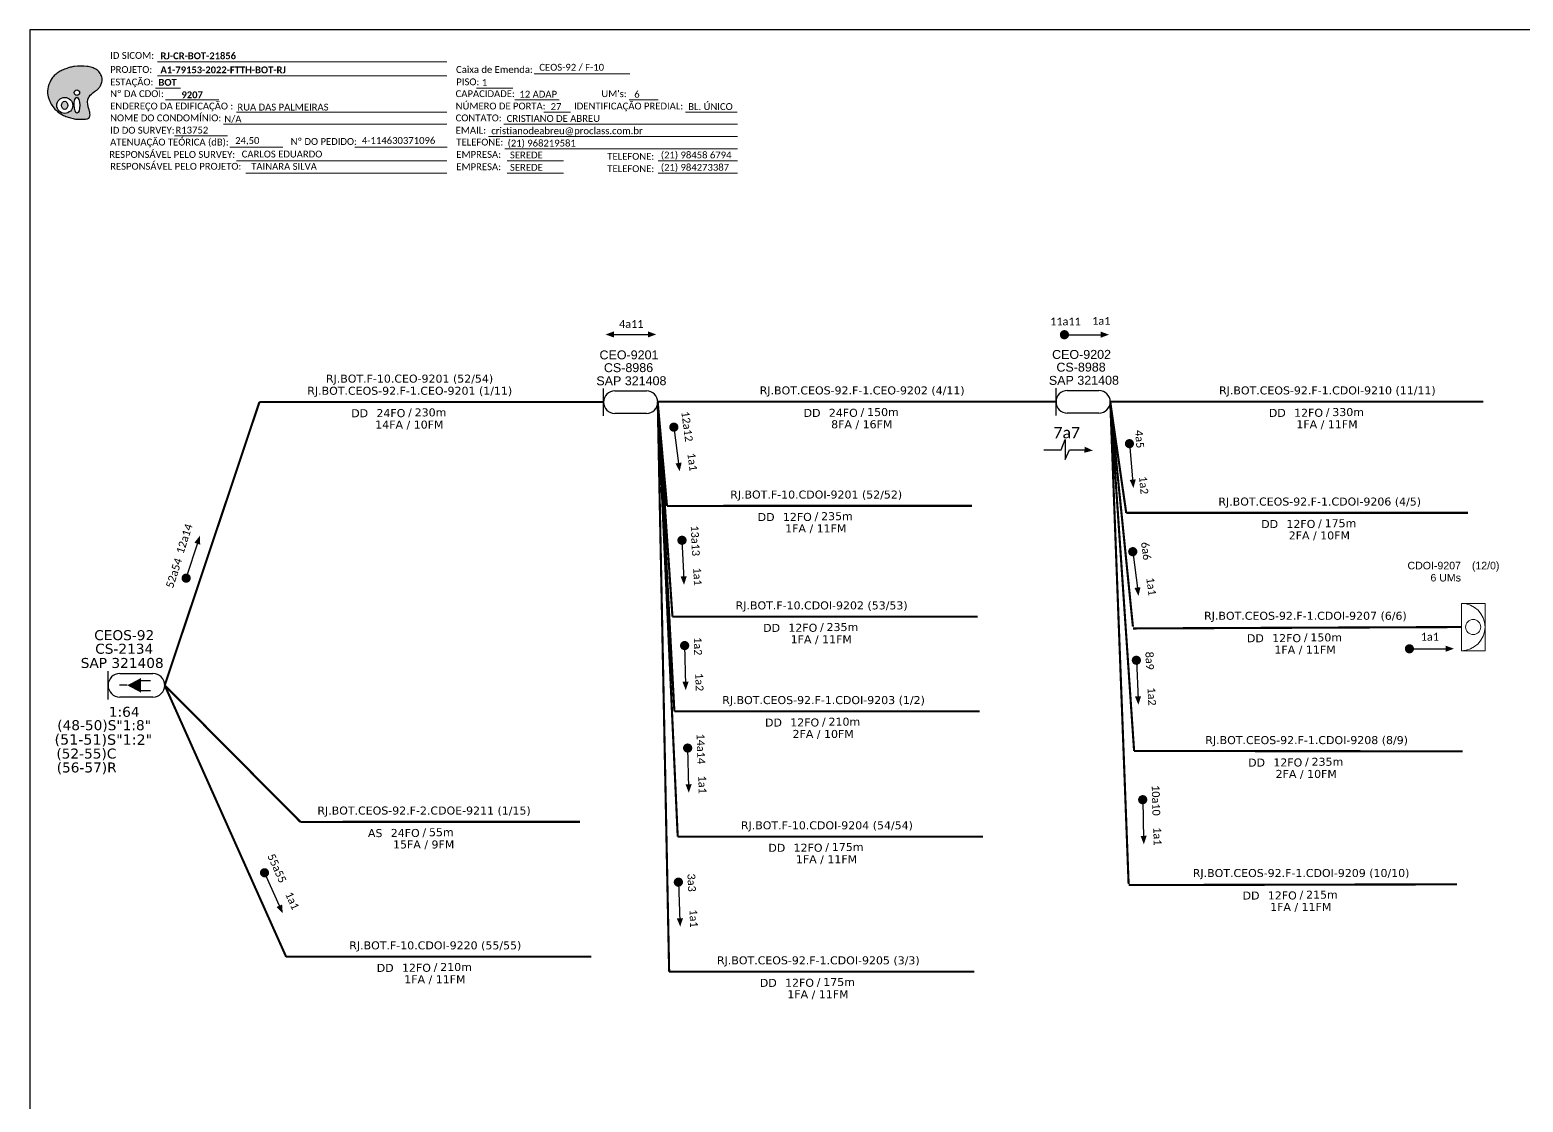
# Model space of a CAD drawing. Extents: x -89 to 749, y 705 to 1299.
# Drawn here: x -89.3 to 302.5, y 1017.7 to 1299 of the extents above; entities that cross this region are included whole.
import ezdxf
from ezdxf.enums import TextEntityAlignment as Align

# ---------------------------------------------------------------- set-up
doc = ezdxf.new("R2010")
doc.units = 0
for name, color, linetype, lineweight in [("20.0-LEGENDA DOS CDO'S", 1, 'Continuous', 0), ('20.1-CDO_INTERIOR', 1, 'Continuous', 0), ('20.2-CDO_POSTE', 1, 'Continuous', 5), ('40.1-ETIQUETAS', 1, 'Continuous', 20)]:
    doc.layers.add(name, color=color, linetype=linetype, lineweight=lineweight)
for name, color, linetype in [('20.4-CEOS', 1, 'Continuous'), ('CAP a instalar', 1, 'Continuous'), ('SETA', 7, 'Continuous'), ('UNIFILAR', 7, 'Continuous')]:
    doc.layers.add(name, color=color, linetype=linetype)
doc.styles.add('ARIAL', font='arial.ttf')
doc.styles.add('siredit', font='verdana.ttf')
doc.styles.get("Standard").update_dxf_attribs({"font": 'arial.ttf'})
doc.styles.add('WMF-Calibri0', font='calibri.ttf')
doc.styles.add('WMF-Calibri1', font='calibrib.ttf')
doc.linetypes.add('FENCELINE1', pattern='A,0.25,-0.1,[133,ltypeshp.shx,S=0.1,R=0,X=-0.1,Y=0],-0.1,1', length=1.45)

# ---------------------------------------------------------------- blocks, each defined once
blk = doc.blocks.new('OI')
h = blk.add_hatch(color=40)
edge = h.paths.add_edge_path()
edge.add_spline(control_points=[(4.35, -0.67), (3.92, -0.99), (3.26, -1.5), (2.81, -2.59), (2.9, -3.5), (3.06, -4.27), (3.31, -4.85), (3.37, -5.39), (3.4, -5.88), (3.2, -6.4), (2.54, -6.61), (1.65, -6.63), (0.55, -6.67), (-0.56, -6.42), (-1.61, -6.14), (-2.77, -5.61), (-3.92, -4.77), (-4.89, -3.7), (-5.34, -2.65), (-5.6, -1.94), (-5.85, -0.96), (-5.71, 0.47), (-5.1, 2.02), (-4.14, 3.02), (-3.3, 3.61), (-2.37, 4.16), (-1.36, 4.44), (-0.56, 4.7), (0.79, 4.85), (2.24, 4.97), (3.79, 4.57), (4.67, 4.21), (5.44, 3.65), (5.76, 2.99), (6.03, 2.21), (6.01, 1.46), (5.72, 0.64), (5.31, 0.08), (4.88, -0.38), (4.51, -0.55), (4.35, -0.67)], knot_values=[0, 0, 0, 0, 1.60434, 2.417191, 3.427595, 4.282808, 4.776746, 5.304182, 5.888771, 6.258406, 6.858137, 7.79129, 8.986195, 10.124242, 11.187857, 12.242908, 13.953784, 15.414161, 16.515391, 17.349188, 17.675853, 19.552021, 21.515531, 22.568638, 23.63245, 24.621084, 25.782718, 26.745347, 27.142653, 29.870543, 31.004649, 31.921532, 32.709589, 33.801391, 34.042471, 35.192333, 35.971461, 36.628871, 37.254359, 37.836911, 37.836911, 37.836911, 37.836911], degree=3, periodic=0)
h.paths.add_polyline_path([(1.13, -0.87, -1), (-0.04, -0.87, -1)], flags=16)
edge = h.paths.add_edge_path(flags=16)
edge.add_ellipse((0.56, -3.59), major_axis=(-0.02, 1.71), ratio=0.361305, start_angle=0, end_angle=360)
h.paths.add_polyline_path([(-0.36, -3.62, -1), (-3.8, -3.62, -1)], flags=16)
edge = h.paths.add_edge_path(flags=0)
edge.add_ellipse((-2.08, -3.62), major_axis=(0, 0.885), ratio=0.758294, start_angle=0, end_angle=360)
at = {"color": 40}
for centre, radius in [((-2.08, -3.62), 1.72), ((0.54, -0.87), 0.587)]:
    blk.add_circle(centre, radius, dxfattribs=at)
blk.add_ellipse((-2.08, -3.62), major_axis=(0, 0.885), ratio=0.758294, start_param=-3.141592653589792, end_param=3.141592653589792, dxfattribs=at)
blk.add_ellipse((0.56, -3.59), major_axis=(-0.02, 1.71), ratio=0.361305, dxfattribs=at)
at = {"color": 40, "start_tangent": (-0.800898, -0.598801), "end_tangent": (-0.800898, -0.598801)}
blk.add_spline([(4.35, -0.67), (3.2, -1.78), (2.9, -2.54), (2.92, -3.55), (3.12, -4.38), (3.28, -4.85), (3.37, -5.37), (3.35, -5.95), (3.2, -6.29), (2.66, -6.55), (1.73, -6.63), (0.54, -6.62), (-0.58, -6.41), (-1.6, -6.11), (-2.56, -5.67), (-3.95, -4.67), (-4.89, -3.56), (-5.37, -2.56), (-5.64, -1.78), (-5.72, -1.46), (-5.63, 0.42), (-4.84, 2.22), (-4.13, 2.99), (-3.27, 3.62), (-2.4, 4.09), (-1.3, 4.47), (-0.37, 4.72), (0.02, 4.77), (2.75, 4.8), (3.85, 4.53), (4.69, 4.16), (5.31, 3.68), (5.85, 2.73), (5.93, 2.5), (5.94, 1.35), (5.67, 0.62), (5.29, 0.08), (4.84, -0.36), (4.35, -0.67)], degree=3, dxfattribs=at)
blk = doc.blocks.new('CEOS_RP_CT_DRT')
at = {"layer": '20.4-CEOS', "color": 0}
for p, q in [((-4.54, 1.19), (-1.19, 1.19)), ((-1.19, -1.19), (-4.54, -1.19))]:
    blk.add_line(p, q, dxfattribs=at)
for points in [[(-5.73, -1.43), (-5.73, 1.44)], [(-3.79, 0), (-4.59, 0)], [(-2.47, 0.48), (-1.45, 0.48)], [(-2.47, -0.52), (-1.45, -0.52)]]:
    blk.add_lwpolyline(points, dxfattribs=at)
blk.add_lwpolyline([(-3.79, 0, 0, 1.47, 0), (-2.41, 0, 1.47, 1.47, 0)], format="xyseb", dxfattribs=at)
for centre, start, end in [((-4.54, 0), 90, 270), ((-1.19, 0), 270, 90)]:
    blk.add_arc(centre, 1.19, start, end, dxfattribs=at)
at = {"layer": '20.4-CEOS', "color": 7, "style": 'siredit'}
for tag, p in [('Nº_DA_CEOS', (-2.86, 5.6)), ('LOCAL', (-2.86, 4.24)), ('SAP', (-2.86, 2.78)), ('RACIO_SPLITAGEM', (-2.86, -1.88)), ('FIBRAS_SPLITTER', (-2.86, -3.58)), ('FIBRAS_TOP_C', (-2.86, -5.08)), ('RESERVA_FINAIS', (-2.86, -6.39))]:
    blk.add_attdef(tag, text='', height=1.01, dxfattribs=at).set_placement(p, align=Align.TOP_CENTER)
blk = doc.blocks.new('ETIQUETA_RS5F')
at = {"layer": '40.1-ETIQUETAS', "color": 0, "style": 'siredit'}
blk.add_text('/', height=1.5, dxfattribs=at).set_placement((1.58, -1.95), align=Align.MIDDLE_RIGHT)
for tag, p in [('ETIQUETA_R_SECUNDARIA', (1.21, 2.1)), ('ETIQUETA_R_PRIMARIA', (1.21, 4.1)), ('F_ATIVAS/F_MORTAS', (1.14, -4.24))]:
    blk.add_attdef(tag, text='', height=1.5, dxfattribs=at).set_placement(p, align=Align.MIDDLE_CENTER)
for tag, p in [('TIPO_CABO', (-6.58, -2.12)), ('CAP_CABO', (0.4, -2.09))]:
    blk.add_attdef(tag, text='', height=1.5, dxfattribs=at).set_placement(p, align=Align.MIDDLE_RIGHT)
blk.add_attdef('METROS', text='', height=1.5, dxfattribs=at).set_placement((2.14, -1.95), align=Align.MIDDLE_LEFT)
for tag, p in [('FUSÃO_1', (0.85, -8.39)), ('FUSÃO_2', (0.85, -10.6)), ('FUSÃO_3', (0.85, -12.93)), ('FUSÃO_4', (0.85, -15.14)), ('FUSÃO_5', (0.85, -17.16))]:
    blk.add_attdef(tag, text='', height=1.5, dxfattribs=at).set_placement(p, align=Align.CENTER)
blk = doc.blocks.new('SAN')
at = {"layer": 'SETA'}
blk.add_lwpolyline([(-2.58, 0), (6.02, 0)], dxfattribs=at)
for points in [[(-2.1, -0.66), (-3.93, 0), (-2.1, 0.67)], [(5.33, 0.68), (7.16, 0.01), (5.33, -0.65)]]:
    blk.add_solid(points, dxfattribs=at)
blk = doc.blocks.new('*U68')
at = {"layer": '20.4-CEOS', "color": 7, "style": 'siredit'}
blk.add_attdef('FIBRAS_SPLITTER', (0, 0), '', height=1.01, dxfattribs=at)
for tag, p, flags in [('ID_ATIVIDADE', (0, -1.48), 3), ('FATOR', (0, -2.79), 1), ('QTDE', (0, -4.11), 1), ('FID', (0, -5.42), 1)]:
    blk.add_attdef(tag, p, '', height=1.01, dxfattribs=dict(at, flags=flags))
blk = doc.blocks.new('CDOE-TEXTO PADRÃO')
at = {"layer": "20.0-LEGENDA DOS CDO'S", "color": 0, "style": 'ARIAL'}
for tag, p in [('CDO_N', (0.49, 7.39)), ('CORDOALHA', (0.5, 4.33)), ('SAP', (0.51, 1.67)), ('SPLITER_1', (0.59, -0.91)), ('SPLITER_2', (0.6, -3.55)), ('(XX-XX_F)S', (0.54, -8.29)), ('(XX-XX_L)S', (0.55, -10.83)), ('UMS', (0.55, -13.15))]:
    blk.add_attdef(tag, p, '', height=1.7, rotation=0.118, dxfattribs=at)
blk.add_attdef('FIBRAS_UTILIZADAS', text='', height=1.7, rotation=0.118, dxfattribs=at).set_placement((19.77, 7.43), align=Align.CENTER)

msp = doc.modelspace()

# ---------------------------------------------------------------- linework, layer by layer
msp.add_lwpolyline([(-89.32, 705.02), (749.25, 705.02), (749.25, 1299.02), (-89.32, 1299.02), (-89.32, 705.02)])
at = {"color": 7, "lineweight": 0}
for points in [[(-55.85, 1290.67), (20.13, 1290.67)], [(-55.85, 1286.98), (20.13, 1286.98)], [(42.97, 1287.47), (68.1, 1287.47)], [(-56.36, 1283.7), (-49.81, 1283.7)], [(27.92, 1283.75), (37.41, 1283.75)], [(-53.7, 1280.63), (-39.76, 1280.63)], [(-35.13, 1277.4), (20.13, 1277.4)], [(37.97, 1280.63), (49.59, 1280.63)], [(45.56, 1277.4), (52.5, 1277.4)], [(67.91, 1280.63), (75.58, 1280.63)], [(82.73, 1277.4), (96.29, 1277.4)], [(-38.54, 1274.28), (20.13, 1274.28)], [(35.09, 1274.28), (96.32, 1274.28)], [(-51.38, 1271.22), (-37.44, 1271.22)], [(31.05, 1271.05), (96.32, 1271.05)], [(-36.84, 1268.25), (-22.9, 1268.25)], [(-4.01, 1268.26), (20.14, 1268.26)], [(35.33, 1267.81), (96.32, 1267.81)], [(-35.13, 1264.7), (20.13, 1264.7)], [(35.94, 1264.7), (50.74, 1264.7)], [(75.55, 1264.7), (96.32, 1264.7)], [(-32.64, 1261.46), (20.13, 1261.46)], [(35.94, 1261.46), (50.74, 1261.46)], [(75.55, 1261.46), (96.32, 1261.46)]]:
    msp.add_lwpolyline(points, dxfattribs=at)
at = {"const_width": 1.2}
for points in [[(181.55, 1219.05, 1), (182.75, 1219.04, 1)], [(182.11, 1218.43, 1), (182.19, 1219.63, 1)], [(79.06, 1194.74, 1), (80.26, 1194.82, 1)], [(79.6, 1195.38, 1), (79.75, 1194.19, 1)], [(199.15, 1191.05, 1), (199.25, 1189.86, 1)], [(81.19, 1165.11, 1), (82.39, 1165.09, 1)], [(81.78, 1165.7, 1), (81.84, 1164.5, 1)], [(199.47, 1162.07, 1), (200.67, 1162.15, 1)], [(200.01, 1162.71, 1), (200.16, 1161.52, 1)], [(81.89, 1137.5, 1), (83.09, 1137.45, 1)], [(82.49, 1138.08, 1), (82.52, 1136.88, 1)], [(272.07, 1136.63, 1), (273.27, 1136.63, 1)], [(200.42, 1133.63, 1), (201.62, 1133.61, 1)], [(201, 1134.22, 1), (201.06, 1133.03, 1)], [(82.68, 1110.61, 1), (83.88, 1110.56, 1)], [(83.28, 1111.19, 1), (83.3, 1109.99, 1)], [(202.08, 1097.06, 1), (203.28, 1097.01, 1)], [(202.68, 1097.64, 1), (202.71, 1096.44, 1)], [(80.24, 1075.42, 1), (81.44, 1075.39, 1)], [(80.83, 1076.01, 1), (80.88, 1074.81, 1)]]:
    msp.add_lwpolyline(points, format="xyb", close=True, dxfattribs=at)
at = {"color": 0}
msp.add_lwpolyline([(176.73, 1188.85), (181.31, 1188.85), (182.32, 1191.51), (182.32, 1186.28), (183.45, 1188.85), (187.43, 1188.85)], dxfattribs=at)
at = {"color": 7, "const_width": 1.2}
for points in [[(-48.49, 1154.6, 1), (-48.12, 1155.74, 1)], [(-47.73, 1154.95, 1), (-48.85, 1155.39, 1)], [(-27.99, 1078.42, 1), (-27.5, 1077.33, 1)]]:
    msp.add_lwpolyline(points, format="xyb", close=True, dxfattribs=at)
at = {"layer": '20.1-CDO_INTERIOR', "color": 1, "lineweight": 18}
msp.add_lwpolyline([(292.51, 1136.14), (292.51, 1148.54), (286.31, 1148.54), (286.31, 1136.14)], close=True, dxfattribs=at)
msp.add_circle((289.41, 1142.34), 1.98, dxfattribs=at)
msp.add_arc((286.31, 1142.34), 6.2, 270, 90, dxfattribs=at)
at = {"layer": '20.4-CEOS', "color": 7}
for p, q in [((61.19, 1197.75), (61.19, 1204.9)), ((64.16, 1204.29), (72.47, 1204.29)), ((72.47, 1198.36), (64.16, 1198.36))]:
    msp.add_line(p, q, dxfattribs=at)
at = {"layer": '20.4-CEOS', "color": 5}
for p, q in [((179.94, 1197.88), (179.94, 1205.02)), ((182.9, 1204.41), (191.21, 1204.41)), ((191.21, 1198.48), (182.9, 1198.48))]:
    msp.add_line(p, q, dxfattribs=at)
at = {"layer": '20.4-CEOS', "color": 7}
for centre, start, end in [((64.16, 1201.33), 90, 270), ((72.47, 1201.33), 270, 90)]:
    msp.add_arc(centre, 2.96, start, end, dxfattribs=at)
at = {"layer": '20.4-CEOS', "color": 5}
for centre, start, end in [((182.9, 1201.45), 90, 270), ((191.21, 1201.45), 270, 90)]:
    msp.add_arc(centre, 2.96, start, end, dxfattribs=at)
at = {"layer": 'CAP a instalar', "color": 7, "linetype": 'FENCELINE1', "ltscale": 10, "const_width": 0.56}
for points in [[(-53.93, 1127.06), (-29.08, 1201.37)], [(-18.33, 1091.21), (-53.93, 1127.06)], [(-22.08, 1055.83), (-53.93, 1127.06)], [(-18.33, 1091.21), (55.04, 1091.23)], [(-22.08, 1055.83), (57.99, 1055.85)]]:
    msp.add_lwpolyline(points, dxfattribs=at)
at = {"layer": 'CAP a instalar', "color": 7, "linetype": 'Continuous', "ltscale": 10, "const_width": 0.56}
for points in [[(-29.08, 1201.37), (61.19, 1201.37)], [(80.68, 1087.33), (75.43, 1201.45)], [(75.43, 1201.45), (179.94, 1201.45)], [(77.86, 1174.12), (75.43, 1201.33)], [(79.3, 1145.04), (75.43, 1201.33)], [(77.86, 1174.12), (157.93, 1174.14)], [(79.3, 1145.04), (159.37, 1145.06)], [(80.68, 1087.33), (160.75, 1087.35)]]:
    msp.add_lwpolyline(points, dxfattribs=at)
at = {"layer": 'CAP a instalar', "color": 8, "linetype": 'Continuous', "ltscale": 10, "const_width": 0.56}
for points in [[(79.8, 1120.2), (75.43, 1201.45)], [(78.43, 1051.9), (75.43, 1201.45)], [(194.18, 1201.45), (292.07, 1201.47)], [(200.43, 1109.83), (194.18, 1201.45)], [(198.99, 1074.94), (194.18, 1201.45)], [(198.36, 1172.29), (194.18, 1201.33)], [(198.36, 1172.29), (288.07, 1172.29)], [(79.8, 1120.2), (159.87, 1120.22)], [(200.43, 1109.83), (286.63, 1109.72)], [(199, 1074.64), (285.19, 1074.83)], [(78.43, 1051.9), (158.5, 1051.93)]]:
    msp.add_lwpolyline(points, dxfattribs=at)
at = {"layer": 'CAP a instalar', "color": 1, "linetype": 'Continuous', "ltscale": 10, "const_width": 0.56}
for points in [[(200.12, 1142.44), (194.18, 1201.33)], [(200.15, 1141.97), (286.31, 1142.34)]]:
    msp.add_lwpolyline(points, dxfattribs=at)
at = {"layer": 'SETA'}
for points in [[(182.15, 1219.03), (192.47, 1219.03)], [(79.66, 1194.78), (80.98, 1184.55)], [(199.2, 1190.46), (200.12, 1180.18)], [(199.2, 1190.46), (200.12, 1180.18)], [(81.79, 1165.1), (82.25, 1154.8)], [(200.07, 1162.11), (201.4, 1151.88)], [(82.49, 1137.47), (82.73, 1127.16)], [(272.67, 1136.63), (282.99, 1136.63)], [(201.02, 1133.62), (201.47, 1123.32)], [(83.28, 1110.58), (83.53, 1100.27)], [(202.68, 1097.03), (202.93, 1086.72)], [(80.84, 1075.41), (81.26, 1065.1)]]:
    msp.add_lwpolyline(points, dxfattribs=at)
at = {"layer": 'SETA', "color": 7}
for points in [[(-48.29, 1155.17), (-45.11, 1164.98)], [(-27.76, 1077.87), (-23.55, 1068.45)]]:
    msp.add_lwpolyline(points, dxfattribs=at)
at = {"layer": 'SETA'}
for points in [[(191.64, 1219.86), (193.83, 1219.06), (191.64, 1218.26)], [(191.64, 1219.84), (193.84, 1219.04), (191.64, 1218.24)], [(187.5, 1189.65), (189.62, 1188.66), (187.36, 1188.05)], [(187.5, 1189.65), (189.62, 1188.66), (187.36, 1188.05)], [(81.69, 1185.47), (81.18, 1183.19), (80.1, 1185.27)], [(81.7, 1185.48), (81.19, 1183.19), (80.11, 1185.27)], [(200.86, 1181.08), (200.26, 1178.82), (199.27, 1180.94)], [(200.86, 1181.08), (200.26, 1178.82), (199.27, 1180.94)], [(83.03, 1155.66), (82.32, 1153.43), (81.43, 1155.59)], [(83.04, 1155.66), (82.34, 1153.43), (81.44, 1155.59)], [(202.1, 1152.8), (201.59, 1150.52), (200.51, 1152.6)], [(202.11, 1152.81), (201.6, 1150.52), (200.53, 1152.6)], [(282.16, 1137.45), (284.36, 1136.65), (282.16, 1135.85)], [(83.53, 1128.01), (82.78, 1125.79), (81.93, 1127.97)], [(83.54, 1128.01), (82.8, 1125.79), (81.94, 1127.97)], [(202.25, 1124.18), (201.55, 1121.95), (200.65, 1124.11)], [(202.26, 1124.18), (201.56, 1121.95), (200.66, 1124.11)], [(84.32, 1101.12), (83.58, 1098.9), (82.72, 1101.08)], [(84.34, 1101.12), (83.59, 1098.9), (82.74, 1101.08)], [(203.73, 1087.57), (202.98, 1085.35), (202.13, 1087.53)], [(203.74, 1087.57), (202.99, 1085.35), (202.14, 1087.53)], [(82.04, 1065.96), (81.33, 1063.73), (80.44, 1065.89)], [(82.05, 1065.96), (81.34, 1063.73), (80.45, 1065.9)]]:
    msp.add_solid(points, dxfattribs=at)
at = {"layer": 'SETA', "color": 7}
for points in [[(-46.15, 1164.45), (-44.71, 1166.29), (-44.63, 1163.96)], [(-46.14, 1164.45), (-44.7, 1166.29), (-44.62, 1163.95)], [(-23.14, 1069.54), (-22.97, 1067.21), (-24.6, 1068.89)], [(-23.13, 1069.55), (-22.96, 1067.21), (-24.59, 1068.89)]]:
    msp.add_solid(points, dxfattribs=at)

# ---------------------------------------------------------------- block references
at = {"color": 7, "xscale": 1.213923925163967, "yscale": 1.213923925163967, "zscale": 1.213923925163967, "rotation": 0.1532896023949059}
msp.add_blockref('OI', (-77.65, 1283.61), dxfattribs=at)
at = {"layer": '20.2-CDO_POSTE', "color": 7}
ref = msp.add_blockref('CDOE-TEXTO PADRÃO', (60.01, 1203.23), dxfattribs=dict(at, xscale=1.379171832018575, yscale=1.379171832018575, zscale=1.379171832018575))
ref.add_attrib('CDO_N', 'CEO-9201', (60.16, 1212.56), dxfattribs={"layer": "20.0-LEGENDA DOS CDO'S", "color": 0, "height": 2.344, "rotation": 0.118, "style": 'ARIAL'})
ref.add_attrib('CORDOALHA', 'CS-8986', (61.31, 1209.21), dxfattribs={"layer": "20.0-LEGENDA DOS CDO'S", "color": 0, "height": 2.344, "rotation": 0.118, "style": 'ARIAL'})
ref.add_attrib('SAP', 'SAP 321408', (59.33, 1205.76), dxfattribs={"layer": "20.0-LEGENDA DOS CDO'S", "color": 0, "height": 2.344, "rotation": 0.118, "style": 'ARIAL'})
at = {"layer": '20.4-CEOS', "color": 7}
ref = msp.add_blockref('CEOS_RP_CT_DRT', (-53.93, 1127.05), dxfattribs=dict(at, xscale=2.593998956680297, yscale=2.593998956680297, zscale=2.593998950399999))
ref.add_attrib('Nº_DA_CEOS', 'CEOS-92', dxfattribs={"color": 7, "height": 2.619, "style": 'siredit'}).set_placement((-64.56, 1141.52), align=Align.TOP_CENTER)
ref.add_attrib('LOCAL', 'CS-2134', dxfattribs={"color": 7, "height": 2.619, "style": 'siredit'}).set_placement((-64.56, 1137.95), align=Align.TOP_CENTER)
ref.add_attrib('SAP', 'SAP 321408', dxfattribs={"color": 7, "height": 2.619, "style": 'siredit'}).set_placement((-65.09, 1134.23), align=Align.TOP_CENTER)
ref.add_attrib('RACIO_SPLITAGEM', '1:64', dxfattribs={"color": 7, "height": 2.619, "style": 'siredit'}).set_placement((-64.56, 1121.4), align=Align.TOP_CENTER)
ref.add_attrib('FIBRAS_SPLITTER', '(48-50)S"1:8"', dxfattribs={"color": 7, "height": 2.6191, "style": 'siredit'}).set_placement((-69.83, 1117.9), align=Align.TOP_CENTER)
ref.add_attrib('FIBRAS_TOP_C', '(52-55)C', dxfattribs={"color": 7, "height": 2.619, "style": 'siredit'}).set_placement((-74.49, 1110.46), align=Align.TOP_CENTER)
ref.add_attrib('RESERVA_FINAIS', '(56-57)R', dxfattribs={"color": 7, "height": 2.619, "style": 'siredit'}).set_placement((-74.41, 1106.81), align=Align.TOP_CENTER)
at = {"layer": '20.4-CEOS', "color": 0, "lineweight": 0, "xscale": 2.7, "yscale": 2.7, "zscale": 1.2, "rotation": 359.8005293797842}
msp.add_blockref('*U68', (-82.85, 1111.51), dxfattribs=at).add_auto_attribs({'FIBRAS_SPLITTER': '(51-51)S"1:2"'})
at = {"layer": '40.1-ETIQUETAS', "color": 7}
ref = msp.add_blockref('ETIQUETA_RS5F', (8.7, 1201.4), dxfattribs=dict(at, xscale=1.399679981999724, yscale=1.399679981999724, zscale=1.399679981999724))
ref.add_attrib('ETIQUETA_R_PRIMARIA', 'RJ.BOT.F-10.CEO-9201 (52/54)', dxfattribs={"color": 0, "height": 2.0995, "style": 'siredit'}).set_placement((10.31, 1207.52), align=Align.MIDDLE_CENTER)
ref.add_attrib('ETIQUETA_R_SECUNDARIA', 'RJ.BOT.CEOS-92.F-1.CEO-9201 (1/11)', dxfattribs={"color": 0, "height": 2.0995, "style": 'siredit'}).set_placement((10.36, 1204.34), align=Align.MIDDLE_CENTER)
ref.add_attrib('TIPO_CABO', 'DD', dxfattribs={"color": 0, "height": 2.1, "style": 'siredit'}).set_placement((-0.56, 1198.44), align=Align.MIDDLE_RIGHT)
ref.add_attrib('CAP_CABO', '24FO', dxfattribs={"color": 0, "height": 2.1, "style": 'siredit'}).set_placement((9.21, 1198.47), align=Align.MIDDLE_RIGHT)
ref.add_attrib('METROS', '230m', dxfattribs={"color": 0, "height": 2.1, "style": 'siredit'}).set_placement((11.66, 1198.66), align=Align.MIDDLE_LEFT)
ref.add_attrib('F_ATIVAS/F_MORTAS', '14FA / 10FM', dxfattribs={"color": 0, "height": 2.0995, "style": 'siredit'}).set_placement((10.26, 1195.46), align=Align.MIDDLE_CENTER)
ref = msp.add_blockref('ETIQUETA_RS5F', (127.41, 1201.48), dxfattribs=dict(at, xscale=1.399679981999724, yscale=1.399679981999724, zscale=1.399679981999724))
ref.add_attrib('ETIQUETA_R_SECUNDARIA', 'RJ.BOT.CEOS-92.F-1.CEO-9202 (4/11)', dxfattribs={"color": 0, "height": 2.0995, "style": 'siredit'}).set_placement((129.07, 1204.43), align=Align.MIDDLE_CENTER)
ref.add_attrib('TIPO_CABO', 'DD', dxfattribs={"color": 0, "height": 2.1, "style": 'siredit'}).set_placement((118.15, 1198.52), align=Align.MIDDLE_RIGHT)
ref.add_attrib('CAP_CABO', '24FO', dxfattribs={"color": 0, "height": 2.1, "style": 'siredit'}).set_placement((127.92, 1198.55), align=Align.MIDDLE_RIGHT)
ref.add_attrib('METROS', '150m', dxfattribs={"color": 0, "height": 2.1, "style": 'siredit'}).set_placement((130.37, 1198.75), align=Align.MIDDLE_LEFT)
ref.add_attrib('F_ATIVAS/F_MORTAS', '8FA / 16FM', dxfattribs={"color": 0, "height": 2.1, "style": 'siredit'}).set_placement((128.97, 1195.54), align=Align.MIDDLE_CENTER)
at = {"layer": '40.1-ETIQUETAS', "color": 8}
ref = msp.add_blockref('ETIQUETA_RS5F', (249.49, 1201.49), dxfattribs=dict(at, xscale=1.399679981999724, yscale=1.399679981999724, zscale=1.399679981999724))
ref.add_attrib('ETIQUETA_R_SECUNDARIA', 'RJ.BOT.CEOS-92.F-1.CDOI-9210 (11/11)', dxfattribs={"color": 0, "height": 2.0995, "style": 'siredit'}).set_placement((251.14, 1204.43), align=Align.MIDDLE_CENTER)
ref.add_attrib('TIPO_CABO', 'DD', dxfattribs={"color": 0, "height": 2.1, "style": 'siredit'}).set_placement((240.23, 1198.53), align=Align.MIDDLE_RIGHT)
ref.add_attrib('CAP_CABO', '12FO', dxfattribs={"color": 0, "height": 2.1, "style": 'siredit'}).set_placement((250, 1198.56), align=Align.MIDDLE_RIGHT)
ref.add_attrib('METROS', '330m', dxfattribs={"color": 0, "height": 2.1, "style": 'siredit'}).set_placement((252.44, 1198.75), align=Align.MIDDLE_LEFT)
ref.add_attrib('F_ATIVAS/F_MORTAS', '1FA / 11FM', dxfattribs={"color": 0, "height": 2.1, "style": 'siredit'}).set_placement((251.04, 1195.55), align=Align.MIDDLE_CENTER)
at = {"layer": '40.1-ETIQUETAS', "color": 7}
ref = msp.add_blockref('ETIQUETA_RS5F', (115.35, 1174.16), dxfattribs=dict(at, xscale=1.399679981999724, yscale=1.399679981999724, zscale=1.399679981999724))
ref.add_attrib('ETIQUETA_R_SECUNDARIA', 'RJ.BOT.F-10.CDOI-9201 (52/52)', dxfattribs={"color": 0, "height": 2.0995, "style": 'siredit'}).set_placement((117, 1177.1), align=Align.MIDDLE_CENTER)
ref.add_attrib('TIPO_CABO', 'DD', dxfattribs={"color": 0, "height": 2.1, "style": 'siredit'}).set_placement((106.09, 1171.2), align=Align.MIDDLE_RIGHT)
ref.add_attrib('CAP_CABO', '12FO', dxfattribs={"color": 0, "height": 2.1, "style": 'siredit'}).set_placement((115.86, 1171.23), align=Align.MIDDLE_RIGHT)
ref.add_attrib('METROS', '235m', dxfattribs={"color": 0, "height": 2.1, "style": 'siredit'}).set_placement((118.3, 1171.42), align=Align.MIDDLE_LEFT)
ref.add_attrib('F_ATIVAS/F_MORTAS', '1FA / 11FM', dxfattribs={"color": 0, "height": 2.1, "style": 'siredit'}).set_placement((116.9, 1168.21), align=Align.MIDDLE_CENTER)
at = {"layer": '40.1-ETIQUETAS', "color": 8}
ref = msp.add_blockref('ETIQUETA_RS5F', (247.48, 1172.32), dxfattribs=dict(at, xscale=1.399679981999724, yscale=1.399679981999724, zscale=1.399679981999724))
ref.add_attrib('ETIQUETA_R_SECUNDARIA', 'RJ.BOT.CEOS-92.F-1.CDOI-9206 (4/5)', dxfattribs={"color": 0, "height": 2.0995, "style": 'siredit'}).set_placement((249.13, 1175.26), align=Align.MIDDLE_CENTER)
ref.add_attrib('TIPO_CABO', 'DD', dxfattribs={"color": 0, "height": 2.1, "style": 'siredit'}).set_placement((238.22, 1169.36), align=Align.MIDDLE_RIGHT)
ref.add_attrib('CAP_CABO', '12FO', dxfattribs={"color": 0, "height": 2.1, "style": 'siredit'}).set_placement((247.99, 1169.39), align=Align.MIDDLE_RIGHT)
ref.add_attrib('METROS', '175m', dxfattribs={"color": 0, "height": 2.1, "style": 'siredit'}).set_placement((250.43, 1169.58), align=Align.MIDDLE_LEFT)
ref.add_attrib('F_ATIVAS/F_MORTAS', '2FA / 10FM', dxfattribs={"color": 0, "height": 2.1, "style": 'siredit'}).set_placement((249.03, 1166.37), align=Align.MIDDLE_CENTER)
at = {"layer": '40.1-ETIQUETAS', "color": 7}
ref = msp.add_blockref('ETIQUETA_RS5F', (116.79, 1145.08), dxfattribs=dict(at, xscale=1.399679981999724, yscale=1.399679981999724, zscale=1.399679981999724))
ref.add_attrib('ETIQUETA_R_SECUNDARIA', 'RJ.BOT.F-10.CDOI-9202 (53/53)', dxfattribs={"color": 0, "height": 2.0995, "style": 'siredit'}).set_placement((118.44, 1148.02), align=Align.MIDDLE_CENTER)
ref.add_attrib('TIPO_CABO', 'DD', dxfattribs={"color": 0, "height": 2.1, "style": 'siredit'}).set_placement((107.53, 1142.12), align=Align.MIDDLE_RIGHT)
ref.add_attrib('CAP_CABO', '12FO', dxfattribs={"color": 0, "height": 2.1, "style": 'siredit'}).set_placement((117.3, 1142.15), align=Align.MIDDLE_RIGHT)
ref.add_attrib('METROS', '235m', dxfattribs={"color": 0, "height": 2.1, "style": 'siredit'}).set_placement((119.74, 1142.34), align=Align.MIDDLE_LEFT)
ref.add_attrib('F_ATIVAS/F_MORTAS', '1FA / 11FM', dxfattribs={"color": 0, "height": 2.1, "style": 'siredit'}).set_placement((118.34, 1139.13), align=Align.MIDDLE_CENTER)
at = {"layer": '40.1-ETIQUETAS', "color": 1}
ref = msp.add_blockref('ETIQUETA_RS5F', (243.73, 1142.36), dxfattribs=dict(at, xscale=1.399679981999724, yscale=1.399679981999724, zscale=1.399679981999724))
ref.add_attrib('ETIQUETA_R_SECUNDARIA', 'RJ.BOT.CEOS-92.F-1.CDOI-9207 (6/6)', dxfattribs={"color": 0, "height": 2.0995, "style": 'siredit'}).set_placement((245.38, 1145.3), align=Align.MIDDLE_CENTER)
ref.add_attrib('TIPO_CABO', 'DD', dxfattribs={"color": 0, "height": 2.1, "style": 'siredit'}).set_placement((234.47, 1139.4), align=Align.MIDDLE_RIGHT)
ref.add_attrib('CAP_CABO', '12FO', dxfattribs={"color": 0, "height": 2.1, "style": 'siredit'}).set_placement((244.24, 1139.43), align=Align.MIDDLE_RIGHT)
ref.add_attrib('METROS', '150m', dxfattribs={"color": 0, "height": 2.1, "style": 'siredit'}).set_placement((246.68, 1139.62), align=Align.MIDDLE_LEFT)
ref.add_attrib('F_ATIVAS/F_MORTAS', '1FA / 11FM', dxfattribs={"color": 0, "height": 2.1, "style": 'siredit'}).set_placement((245.28, 1136.41), align=Align.MIDDLE_CENTER)
at = {"layer": '40.1-ETIQUETAS', "color": 8}
ref = msp.add_blockref('ETIQUETA_RS5F', (117.28, 1120.24), dxfattribs=dict(at, xscale=1.399679981999724, yscale=1.399679981999724, zscale=1.399679981999724))
ref.add_attrib('ETIQUETA_R_SECUNDARIA', 'RJ.BOT.CEOS-92.F-1.CDOI-9203 (1/2)', dxfattribs={"color": 0, "height": 2.0995, "style": 'siredit'}).set_placement((118.94, 1123.18), align=Align.MIDDLE_CENTER)
ref.add_attrib('TIPO_CABO', 'DD', dxfattribs={"color": 0, "height": 2.1, "style": 'siredit'}).set_placement((108.02, 1117.28), align=Align.MIDDLE_RIGHT)
ref.add_attrib('CAP_CABO', '12FO', dxfattribs={"color": 0, "height": 2.1, "style": 'siredit'}).set_placement((117.79, 1117.31), align=Align.MIDDLE_RIGHT)
ref.add_attrib('METROS', '210m', dxfattribs={"color": 0, "height": 2.1, "style": 'siredit'}).set_placement((120.24, 1117.5), align=Align.MIDDLE_LEFT)
ref.add_attrib('F_ATIVAS/F_MORTAS', '2FA / 10FM', dxfattribs={"color": 0, "height": 2.1, "style": 'siredit'}).set_placement((118.84, 1114.29), align=Align.MIDDLE_CENTER)
ref = msp.add_blockref('ETIQUETA_RS5F', (244.04, 1109.74), dxfattribs=dict(at, xscale=1.399679981999724, yscale=1.399679981999724, zscale=1.399679981999724))
ref.add_attrib('ETIQUETA_R_SECUNDARIA', 'RJ.BOT.CEOS-92.F-1.CDOI-9208 (8/9)', dxfattribs={"color": 0, "height": 2.0995, "style": 'siredit'}).set_placement((245.7, 1112.68), align=Align.MIDDLE_CENTER)
ref.add_attrib('TIPO_CABO', 'DD', dxfattribs={"color": 0, "height": 2.1, "style": 'siredit'}).set_placement((234.78, 1106.78), align=Align.MIDDLE_RIGHT)
ref.add_attrib('CAP_CABO', '12FO', dxfattribs={"color": 0, "height": 2.1, "style": 'siredit'}).set_placement((244.56, 1106.81), align=Align.MIDDLE_RIGHT)
ref.add_attrib('METROS', '235m', dxfattribs={"color": 0, "height": 2.1, "style": 'siredit'}).set_placement((247, 1107), align=Align.MIDDLE_LEFT)
ref.add_attrib('F_ATIVAS/F_MORTAS', '2FA / 10FM', dxfattribs={"color": 0, "height": 2.1, "style": 'siredit'}).set_placement((245.6, 1103.8), align=Align.MIDDLE_CENTER)
at = {"layer": '40.1-ETIQUETAS', "color": 7}
ref = msp.add_blockref('ETIQUETA_RS5F', (12.45, 1091.24), dxfattribs=dict(at, xscale=1.399679981999724, yscale=1.399679981999724, zscale=1.399679981999724))
ref.add_attrib('ETIQUETA_R_SECUNDARIA', 'RJ.BOT.CEOS-92.F-2.CDOE-9211 (1/15)', dxfattribs={"color": 0, "height": 2.0995, "style": 'siredit'}).set_placement((14.11, 1094.19), align=Align.MIDDLE_CENTER)
ref.add_attrib('TIPO_CABO', 'AS', dxfattribs={"color": 0, "height": 2.1, "style": 'siredit'}).set_placement((3.19, 1088.28), align=Align.MIDDLE_RIGHT)
ref.add_attrib('CAP_CABO', '24FO', dxfattribs={"color": 0, "height": 2.1, "style": 'siredit'}).set_placement((12.97, 1088.31), align=Align.MIDDLE_RIGHT)
ref.add_attrib('METROS', '55m', dxfattribs={"color": 0, "height": 2.1, "style": 'siredit'}).set_placement((15.41, 1088.51), align=Align.MIDDLE_LEFT)
ref.add_attrib('F_ATIVAS/F_MORTAS', '15FA / 9FM', dxfattribs={"color": 0, "height": 2.1, "style": 'siredit'}).set_placement((14.01, 1085.3), align=Align.MIDDLE_CENTER)
ref = msp.add_blockref('ETIQUETA_RS5F', (118.16, 1087.37), dxfattribs=dict(at, xscale=1.399679981999724, yscale=1.399679981999724, zscale=1.399679981999724))
ref.add_attrib('ETIQUETA_R_SECUNDARIA', 'RJ.BOT.F-10.CDOI-9204 (54/54)', dxfattribs={"color": 0, "height": 2.0995, "style": 'siredit'}).set_placement((119.82, 1090.32), align=Align.MIDDLE_CENTER)
ref.add_attrib('TIPO_CABO', 'DD', dxfattribs={"color": 0, "height": 2.1, "style": 'siredit'}).set_placement((108.9, 1084.41), align=Align.MIDDLE_RIGHT)
ref.add_attrib('CAP_CABO', '12FO', dxfattribs={"color": 0, "height": 2.1, "style": 'siredit'}).set_placement((118.67, 1084.44), align=Align.MIDDLE_RIGHT)
ref.add_attrib('METROS', '175m', dxfattribs={"color": 0, "height": 2.1, "style": 'siredit'}).set_placement((121.12, 1084.64), align=Align.MIDDLE_LEFT)
ref.add_attrib('F_ATIVAS/F_MORTAS', '1FA / 11FM', dxfattribs={"color": 0, "height": 2.1, "style": 'siredit'}).set_placement((119.72, 1081.43), align=Align.MIDDLE_CENTER)
at = {"layer": '40.1-ETIQUETAS', "color": 8}
ref = msp.add_blockref('ETIQUETA_RS5F', (242.6, 1074.85), dxfattribs=dict(at, xscale=1.399679981999724, yscale=1.399679981999724, zscale=1.399679981999724))
ref.add_attrib('ETIQUETA_R_SECUNDARIA', 'RJ.BOT.CEOS-92.F-1.CDOI-9209 (10/10)', dxfattribs={"color": 0, "height": 2.0995, "style": 'siredit'}).set_placement((244.25, 1077.8), align=Align.MIDDLE_CENTER)
ref.add_attrib('TIPO_CABO', 'DD', dxfattribs={"color": 0, "height": 2.1, "style": 'siredit'}).set_placement((233.34, 1071.89), align=Align.MIDDLE_RIGHT)
ref.add_attrib('CAP_CABO', '12FO', dxfattribs={"color": 0, "height": 2.1, "style": 'siredit'}).set_placement((243.11, 1071.92), align=Align.MIDDLE_RIGHT)
ref.add_attrib('METROS', '215m', dxfattribs={"color": 0, "height": 2.1, "style": 'siredit'}).set_placement((245.55, 1072.12), align=Align.MIDDLE_LEFT)
ref.add_attrib('F_ATIVAS/F_MORTAS', '1FA / 11FM', dxfattribs={"color": 0, "height": 2.1, "style": 'siredit'}).set_placement((244.16, 1068.91), align=Align.MIDDLE_CENTER)
at = {"layer": '40.1-ETIQUETAS', "color": 7}
ref = msp.add_blockref('ETIQUETA_RS5F', (15.4, 1055.87), dxfattribs=dict(at, xscale=1.399679981999724, yscale=1.399679981999724, zscale=1.399679981999724))
ref.add_attrib('ETIQUETA_R_SECUNDARIA', 'RJ.BOT.F-10.CDOI-9220 (55/55)', dxfattribs={"color": 0, "height": 2.0995, "style": 'siredit'}).set_placement((17.06, 1058.82), align=Align.MIDDLE_CENTER)
ref.add_attrib('TIPO_CABO', 'DD', dxfattribs={"color": 0, "height": 2.1, "style": 'siredit'}).set_placement((6.14, 1052.91), align=Align.MIDDLE_RIGHT)
ref.add_attrib('CAP_CABO', '12FO', dxfattribs={"color": 0, "height": 2.1, "style": 'siredit'}).set_placement((15.92, 1052.94), align=Align.MIDDLE_RIGHT)
ref.add_attrib('METROS', '210m', dxfattribs={"color": 0, "height": 2.1, "style": 'siredit'}).set_placement((18.36, 1053.14), align=Align.MIDDLE_LEFT)
ref.add_attrib('F_ATIVAS/F_MORTAS', '1FA / 11FM', dxfattribs={"color": 0, "height": 2.1, "style": 'siredit'}).set_placement((16.96, 1049.93), align=Align.MIDDLE_CENTER)
at = {"layer": '40.1-ETIQUETAS', "color": 8}
ref = msp.add_blockref('ETIQUETA_RS5F', (115.92, 1051.94), dxfattribs=dict(at, xscale=1.399679981999724, yscale=1.399679981999724, zscale=1.399679981999724))
ref.add_attrib('ETIQUETA_R_SECUNDARIA', 'RJ.BOT.CEOS-92.F-1.CDOI-9205 (3/3)', dxfattribs={"color": 0, "height": 2.0995, "style": 'siredit'}).set_placement((117.57, 1054.89), align=Align.MIDDLE_CENTER)
ref.add_attrib('TIPO_CABO', 'DD', dxfattribs={"color": 0, "height": 2.1, "style": 'siredit'}).set_placement((106.66, 1048.98), align=Align.MIDDLE_RIGHT)
ref.add_attrib('CAP_CABO', '12FO', dxfattribs={"color": 0, "height": 2.1, "style": 'siredit'}).set_placement((116.43, 1049.01), align=Align.MIDDLE_RIGHT)
ref.add_attrib('METROS', '175m', dxfattribs={"color": 0, "height": 2.1, "style": 'siredit'}).set_placement((118.87, 1049.21), align=Align.MIDDLE_LEFT)
ref.add_attrib('F_ATIVAS/F_MORTAS', '1FA / 11FM', dxfattribs={"color": 0, "height": 2.1, "style": 'siredit'}).set_placement((117.47, 1046), align=Align.MIDDLE_CENTER)
at = {"layer": 'UNIFILAR', "color": 5, "lineweight": -3, "xscale": 1.2, "yscale": 1.2, "zscale": 1.2}
msp.add_blockref('SAN', (66.45, 1219.1), dxfattribs=at)

# ---------------------------------------------------------------- texts
at = {"color": 7, "lineweight": 0, "style": 'WMF-Calibri0'}
for s, height, p in [('ID SICOM:', 1.793, (-68.25, 1291.42)), ('PROJETO:', 1.793, (-68.25, 1287.73)), ('Caixa de Emenda:', 1.7927, (22.51, 1287.73)), ('ESTAÇÃO:', 1.793, (-68.25, 1284.45)), ('PISO:', 1.793, (22.58, 1284.49)), ('Nº DA CDOI:', 1.7927, (-68.25, 1281.38)), ('CAPACIDADE:', 1.7927, (22.4, 1281.38)), ("UM's:", 1.793, (60.64, 1281.38)), ('ENDEREÇO DA EDIFICAÇÃO :', 1.7927, (-68.25, 1278.14)), ('NOME DO CONDOMÍNIO:', 1.7927, (-68.25, 1275.03)), ('NÚMERO DE PORTA:', 1.7927, (22.4, 1278.14)), ('IDENTIFICAÇÃO PREDIAL:', 1.7927, (53.48, 1278.14)), ('ID DO SURVEY:', 1.7927, (-68.25, 1271.79)), ('CONTATO:', 1.793, (22.4, 1275.03)), ('EMAIL:', 1.793, (22.4, 1271.79)), ('ATENUAÇÃO TEÓRICA (dB):', 1.7927, (-68.25, 1268.68)), ('Nº DO PEDIDO:', 1.7927, (-20.88, 1268.84)), ('TELEFONE:', 1.793, (22.58, 1268.68)), ('RESPONSÁVEL PELO SURVEY:', 1.7927, (-68.49, 1265.44)), ('EMPRESA:', 1.793, (22.58, 1265.44)), ('TELEFONE:', 1.793, (62.19, 1264.94)), ('RESPONSÁVEL PELO PROJETO:', 1.7927, (-68.25, 1262.33)), ('EMPRESA:', 1.793, (22.58, 1262.21)), ('TELEFONE:', 1.793, (62.19, 1261.7))]:
    msp.add_text(s, height=height, dxfattribs=at).set_placement(p)
at = {"color": 7}
for s, height, style, p in [('RJ-CR-BOT-21856', 1.7927, 'WMF-Calibri1', (-55.05, 1291.32)), ('A1-79153-2022-FTTH-BOT-RJ', 1.7927, 'WMF-Calibri1', (-55.05, 1287.63)), ('CEOS-92 / F-10', 1.7927, 'WMF-Calibri0', (44.36, 1288.31)), ('BOT', 1.793, 'WMF-Calibri1', (-55.57, 1284.35)), ('1', 1.79, 'WMF-Calibri0', (29.28, 1284.34)), ('12 ADAP', 1.793, 'WMF-Calibri0', (39.15, 1281.25)), ('6', 1.79, 'WMF-Calibri0', (69.27, 1281.23)), ('RUA DAS PALMEIRAS', 1.7927, 'WMF-Calibri0', (-34.86, 1277.86)), ('27', 1.793, 'WMF-Calibri0', (47.34, 1278)), ('BL. ÚNICO', 1.793, 'WMF-Calibri0', (83.43, 1278)), ('R13752', 1.793, 'WMF-Calibri0', (-51.11, 1271.83)), ('N/A', 1.793, 'WMF-Calibri0', (-38.28, 1274.74)), ('cristianodeabreu@proclass.com.br', 1.7927, 'WMF-Calibri0', (31.75, 1271.65)), ('CRISTIANO DE ABREU', 1.7927, 'WMF-Calibri0', (35.79, 1274.88)), ('24,50', 1.793, 'WMF-Calibri0', (-35.45, 1269.09)), ('4-114630371096', 1.7927, 'WMF-Calibri0', (-2.2, 1269.1)), ('(21) 968219581', 1.7927, 'WMF-Calibri0', (36.04, 1268.41)), ('CARLOS EDUARDO', 1.7927, 'WMF-Calibri0', (-33.73, 1265.54)), ('SEREDE', 1.793, 'WMF-Calibri0', (36.65, 1265.3)), ('(21) 98458 6794', 1.7927, 'WMF-Calibri0', (76.25, 1265.3)), ('TAINARA SILVA', 1.7927, 'WMF-Calibri0', (-31.24, 1262.3)), ('SEREDE', 1.793, 'WMF-Calibri0', (36.65, 1262.06)), ('(21) 984273387', 1.7927, 'WMF-Calibri0', (76.25, 1262.06))]:
    msp.add_text(s, height=height, dxfattribs=dict(at, style=style)).set_placement(p)
at = {"color": 7, "style": 'WMF-Calibri1'}
msp.add_text('9207', height=1.793, dxfattribs=at).set_placement((-46.73, 1281.09), align=Align.CENTER)
at = {"color": 0, "char_height": 2.0529, "width": 30.4305, "attachment_point": 5}
for s, insert in [('{\\fCalibri|b0|i0|c0|p34;\\C7;4a11}', (68.49, 1221.85)), ('{\\fCalibri|b0|i0|c0|p34;\\C7;1a1}', (278.03, 1139.78))]:
    msp.add_mtext(s, dxfattribs=dict(at, insert=insert))
for s, insert, rotation in [('\\pxt8;\\C7;\\fCalibri|b0|i0|c0|p34;11a11', (182.42, 1222.51), 359.9832), ('\\C7;\\fCalibri|b0|i0|c0|p34;1a1', (191.83, 1222.67), 359.9832), ('\\pxt8;{\\fCalibri|b0|i0|c0|p34;\\C7;12a12}', (83.14, 1194.96), 277.379), ('\\C7;\\fCalibri|b0|i0|c0|p34;4a5', (201.86, 1191.66), 275.1173), ('\\C7;\\fCalibri|b0|i0|c0|p34;1a1', (84.51, 1185.65), 277.379), ('\\C7;\\fCalibri|b0|i0|c0|p34;1a2', (202.95, 1179.54), 275.1173), ('\\pxt8;{\\fCalibri|b0|i0|c0|p34;\\C7;13a13}', (85.28, 1164.98), 272.5176), ('\\pt8;{\\fCalibri|b0|i0|c0|p34;\\C7;6a6}', (203.55, 1162.29), 277.379), ('\\C7;\\fCalibri|b0|i0|c0|p34;1a1', (85.86, 1155.59), 272.5176), ('{\\fCalibri|b0|i0|c0|p34;\\C7;1a1}', (204.93, 1152.97), 277.379), ('\\pxt8;\\C7;\\fCalibri|b0|i0|c0|p34;1a2', (85.97, 1137.29), 271.3675), ('\\pxt8;\\C7;\\fCalibri|b0|i0|c0|p34;8a9', (204.5, 1133.5), 272.5176), ('\\C7;\\fCalibri|b0|i0|c0|p34;1a2', (86.36, 1127.88), 271.3675), ('\\C7;\\fCalibri|b0|i0|c0|p34;1a2', (205.08, 1124.11), 272.5176), ('\\pxt8;{\\fCalibri|b0|i0|c0|p34;\\C7;14a14}', (86.76, 1110.4), 271.3906), ('\\C7;\\fCalibri|b0|i0|c0|p34;1a1', (87.15, 1100.99), 271.3906), ('\\pxt8;\\C7;\\fCalibri|b0|i0|c0|p34;10a10', (206.17, 1096.85), 271.3675), ('\\C7;\\fCalibri|b0|i0|c0|p34;1a1', (206.55, 1087.44), 271.3675), ('\\pxt8;\\C7;\\fCalibri|b0|i0|c0|p34;3a3', (84.33, 1075.27), 272.2861), ('\\C7;\\fCalibri|b0|i0|c0|p34;1a1', (84.87, 1065.88), 272.2861)]:
    msp.add_mtext(s, dxfattribs=dict(at, insert=insert, rotation=rotation))
at = {"color": 1, "insert": (182.76, 1193.34), "char_height": 2.9975, "width": 44.4326, "attachment_point": 5}
msp.add_mtext('{\\fCalibri|b0|i0|c0|p34;7a7}', dxfattribs=at)
at = {"color": 7, "char_height": 2.0529, "width": 30.4305, "attachment_point": 5}
for s, insert, rotation in [('{\\fCalibri|b0|i0|c0|p34;\\C7;12a14}', (-48.77, 1165.5), 72.0354), ('\\pxt8;\\C7;\\fCalibri|b0|i0|c0|p34;52a54', (-51.51, 1156.5), 72.0354), ('\\pxt8;\\C7;\\fCalibri|b0|i0|c0|p34;55a55', (-24.48, 1079.04), 294.1069), ('\\C7;\\fCalibri|b0|i0|c0|p34;1a1', (-20.48, 1070.52), 294.1069)]:
    msp.add_mtext(s, dxfattribs=dict(at, insert=insert, rotation=rotation))
at = {"layer": "20.0-LEGENDA DOS CDO'S", "color": 5, "style": 'ARIAL'}
for s, p in [('CEO-9202', (178.91, 1212.68)), ('CS-8988', (180.05, 1209.34)), ('SAP 321408', (178.07, 1205.88))]:
    msp.add_text(s, height=2.344, rotation=0.118, dxfattribs=at).set_placement(p)
at = {"layer": "20.0-LEGENDA DOS CDO'S", "color": 1, "style": 'ARIAL'}
for s, p in [('CDOI-9207', (286.19, 1157.48)), ('6 UMs', (286.2, 1154.3))]:
    msp.add_text(s, height=1.984, dxfattribs=at).set_placement(p, align=Align.RIGHT)
msp.add_text('(12/0)', height=1.98, dxfattribs=at).set_placement((292.68, 1157.48), align=Align.CENTER)

doc.saveas('drawing.dxf')
